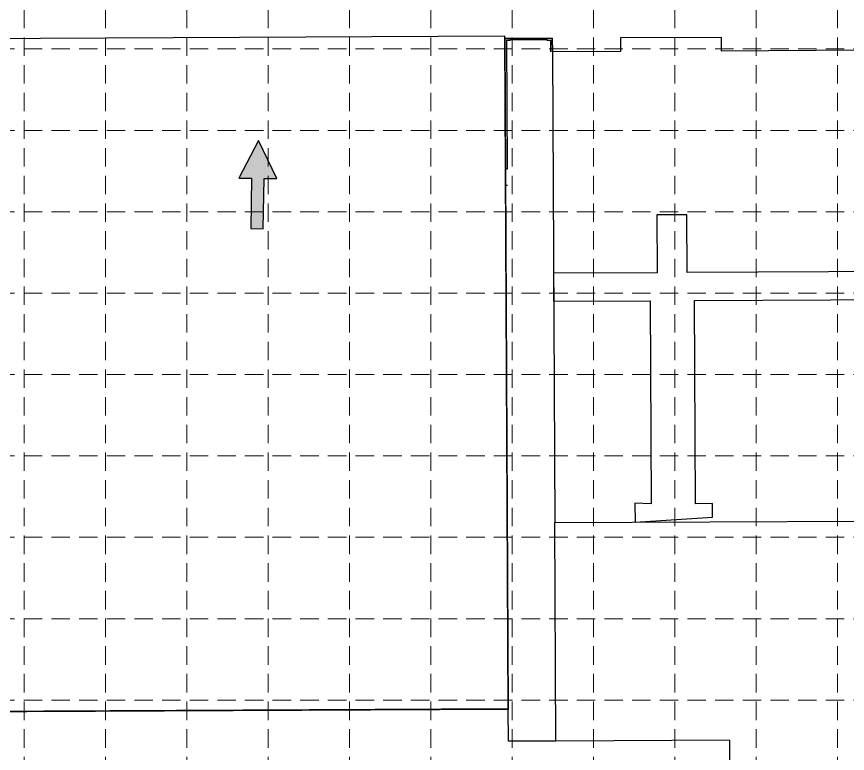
# Model space of a CAD drawing. Header units: feet. Extents: x 6046 to 7000, y 4530 to 5165.
# Drawn here: x 6566.3 to 6718.4, y 4872 to 5006.8 of the extents above; entities that cross this region are included whole.
import ezdxf

# ---------------------------------------------------------------- set-up
doc = ezdxf.new("R2010")
doc.units = ezdxf.units.FT
doc.header["$LTSCALE"] = 30
doc.header["$MEASUREMENT"] = 0
doc.linetypes.add('HIDDEN', pattern=[0.375, 0.25, -0.125])
for name, color, linetype in [('1 FLOW ARROWS', 7, 'Continuous'), ('1STAIR', 1, 'Continuous'), ('BLDG', 207, 'Continuous'), ('BLDG_GARAGE', 90, 'Continuous'), ('GRID', 254, 'HIDDEN')]:
    doc.layers.add(name, color=color, linetype=linetype)

# ---------------------------------------------------------------- blocks, each defined once
blk = doc.blocks.new('arrow')
blk.add_lwpolyline([(-67.01, -25.36), (-59.33, -25.42), (-59.57, -56.14), (-51.89, -56.2), (-51.65, -25.48), (-43.97, -25.54), (-55.3, -2.41), (-67.01, -25.36)], close=True)
at = {"color": 254}
for points in [[(-43.97, -25.54), (-67.01, -25.36), (-55.3, -2.41), (-67.01, -25.36)], [(-59.57, -56.14), (-51.89, -56.2), (-59.33, -25.42), (-51.65, -25.48)]]:
    blk.add_solid(points, dxfattribs=at)

msp = doc.modelspace()

# ---------------------------------------------------------------- linework, layer by layer
at = {"layer": '1STAIR', "color": 7, "linetype": 'Continuous', "flags": 128}
for points in [[(6655.82, 4978.96), (6655.7, 5002.79), (6656.7, 5002.8)], [(6655.82, 4978.96), (6656.15, 4978.96), (6656.04, 5002.46)], [(6656.04, 5002.46), (6656.7, 5002.46)], [(6656.7, 5002.8), (6663.37, 5002.83)], [(6656.7, 5002.46), (6656.7, 5002.8)], [(6656.7, 5002.67), (6663.37, 5002.71)], [(6656.7, 5002.55), (6663.37, 5002.58)], [(6663.37, 5002.83), (6664.37, 5002.84)], [(6663.37, 5002.83), (6663.37, 5002.5)], [(6663.37, 5002.5), (6664.04, 5002.5)], [(6664.04, 5002.5), (6664.05, 5000.33)], [(6664.37, 5002.84), (6664.38, 5000.34)], [(6655.84, 4975.96), (6656.17, 4975.96)]]:
    msp.add_lwpolyline(points, dxfattribs=at)
at = {"layer": 'BLDG', "color": 7, "linetype": 'Continuous', "flags": 128}
msp.add_lwpolyline([(6664.81, 4914.21), (6721.56, 4914.5), (6721.58, 4912), (6740.04, 4912.09), (6740.02, 4914.59), (6797.1, 4914.88), (6796.9, 4955.05), (6796.87, 4960.84), (6796.67, 5001), (6783.84, 5000.94), (6783.83, 5003.44), (6765.37, 5003.34), (6765.38, 5000.84), (6739.59, 5000.71), (6739.58, 5003.21), (6721.12, 5003.12), (6721.13, 5000.62), (6695.34, 5000.49), (6695.33, 5002.99), (6676.87, 5002.9), (6676.88, 5000.4), (6664.38, 5000.34), (6664.81, 4914.21)], close=True, dxfattribs=at)
for points in [[(6664.38, 5000.34), (6664.37, 5002.84), (6655.7, 5002.79)], [(6655.7, 5002.79), (6656.32, 4880.04)], [(6727.83, 4960.15), (6689.04, 4959.96), (6688.99, 4970.54), (6683.53, 4970.51), (6683.58, 4959.93), (6664.58, 4959.84), (6664.61, 4954.71), (6682.28, 4954.8), (6682.46, 4917.63), (6679.5, 4917.79), (6679.52, 4914.29), (6693.72, 4915.19), (6693.71, 4917.69), (6690.59, 4917.67), (6690.4, 4954.84), (6727.86, 4955.03)], [(6665.02, 4874.25), (6664.81, 4914.21)], [(6555.76, 4842.53), (6566.93, 4842.59), (6596.59, 4842.74), (6596.58, 4844.24), (6619.38, 4844.36), (6619.38, 4842.86), (6631.88, 4842.92), (6631.87, 4844.59), (6663.5, 4844.75), (6663.51, 4843.25), (6692.01, 4843.39), (6691.93, 4857.72), (6696.93, 4857.75), (6696.85, 4874.41), (6665.02, 4874.25), (6656.35, 4874.21), (6656.32, 4880.04), (6505.24, 4879.28)]]:
    msp.add_lwpolyline(points, dxfattribs=at)
at = {"layer": 'BLDG_GARAGE', "color": 7, "linetype": 'Continuous', "flags": 128}
msp.add_lwpolyline([(6473.62, 5002.37), (6655.62, 5003.29), (6656.24, 4880.13), (6474.24, 4879.21), (6473.62, 5002.37)], close=True, dxfattribs=at)
at = {"layer": 'GRID', "color": 252, "linetype": 'HIDDEN', "lineweight": 0, "ltscale": 0.45}
for p, q in [((6567.67, 5149.78), (6567.67, 4628.52)), ((6582.56, 5149.78), (6582.56, 4628.52)), ((6597.46, 5149.78), (6597.46, 4628.52)), ((6612.35, 5149.78), (6612.35, 4628.52)), ((6627.24, 5149.78), (6627.24, 4628.52)), ((6642.13, 5149.78), (6642.13, 4628.52)), ((6657.02, 5149.78), (6657.02, 4628.52)), ((6671.91, 5149.78), (6671.91, 4628.52)), ((6686.8, 5149.78), (6686.8, 4628.52)), ((6701.69, 5149.78), (6701.69, 4628.52)), ((6716.59, 5149.78), (6716.59, 4628.52)), ((6061.37, 5000.87), (6984.63, 5000.87)), ((6061.37, 4985.97), (6984.63, 4985.97)), ((6061.37, 4971.08), (6984.63, 4971.08)), ((6061.37, 4956.19), (6984.63, 4956.19)), ((6061.37, 4941.3), (6984.63, 4941.3)), ((6061.37, 4926.41), (6984.63, 4926.41)), ((6061.37, 4911.52), (6984.63, 4911.52)), ((6061.37, 4896.63), (6984.63, 4896.63)), ((6061.37, 4881.74), (6984.63, 4881.74))]:
    msp.add_line(p, q, dxfattribs=at)

# ---------------------------------------------------------------- block references
at = {"layer": '1 FLOW ARROWS', "xscale": 0.2999999999992555, "yscale": 0.2999999999992555, "zscale": 0.3, "rotation": 359.5624868160492}
msp.add_blockref('arrow', (6627.17, 4984.71), dxfattribs=at)

doc.saveas('drawing.dxf')
